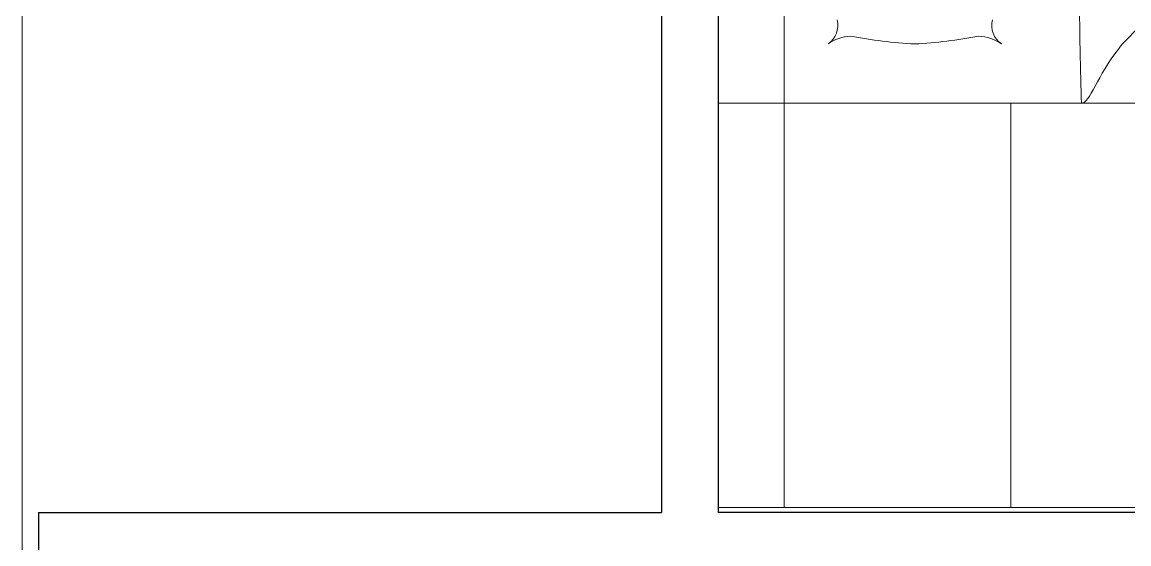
# Model space of a CAD drawing. Header units: inches. Extents: x 50354 to 53215, y -7830 to -6529.
# Drawn here: x 50527.2 to 50615.1, y -6781 to -6739.6 of the extents above; entities that cross this region are included whole.
import ezdxf

# ---------------------------------------------------------------- set-up
doc = ezdxf.new("R2010")
doc.units = ezdxf.units.IN
doc.header["$MEASUREMENT"] = 0
doc.layers.add('FUNITURE', color=7, linetype='Continuous', lineweight=15, true_color=0x7d7673)
doc.layers.add('FUR', color=252, linetype='Continuous', lineweight=18)
doc.layers.add('wall', color=7, linetype='Continuous', lineweight=30)

# ---------------------------------------------------------------- blocks, each defined once
blk = doc.blocks.new('A$C1cec415c')
at = {"layer": 'FUR', "ltscale": 20}
for points in [[(72, 100.1), (54, 100.1), (54, 68), (72, 68)], [(72, 68), (77.25, 68), (77.25, 100.1), (72, 100.1)], [(0, 68), (72, 68), (72, 0), (0, 0)], [(72, 68), (77.25, 68), (77.25, 0), (72, 0)]]:
    blk.add_lwpolyline(points, close=True, dxfattribs=at)
blk.add_lwpolyline([(72, 68), (72, 100.1)], dxfattribs=at)
at = {"layer": 'FUR'}
for centre, radius, start, end in [((56.651, 65.938), 3.256, 234.11302, 268.08139), ((53.731, 61.826), 1.788, 345.81716, 55.55657), ((63.611, 25.614), 37.738, 93.00658, 100.79739), ((59.653, 25.614), 37.738, 79.20261, 86.99342), ((66.613, 65.938), 3.256, 271.91861, 305.88698), ((66.613, 65.938), 3.256, 271.91861, 305.88698), ((66.613, 65.938), 3.256, 271.91861, 305.88698), ((69.533, 61.826), 1.788, 124.44343, 194.18284)]:
    blk.add_arc(centre, radius, start, end, dxfattribs=at)
for points, knots in [([(48.395, 68), (47.747, 68.064), (46.735, 64.451), (43.297, 61.489), (42.061, 60.425)], [0, 0, 0, 0, 8.68982, 13.565889, 13.565889, 13.565889, 13.565889]), ([(45.003, 0), (46.474, 19.891), (48.917, 41.488), (48.543, 63.207), (48.395, 68)], [0, 0, 0, 0, 39.822879, 66.149382, 66.149382, 66.149382, 66.149382])]:
    blk.add_open_spline(points, degree=3, knots=knots, dxfattribs=at)

msp = doc.modelspace()

# ---------------------------------------------------------------- linework, layer by layer
at = {"layer": 'FUNITURE', "ltscale": 20}
msp.add_line((50633.22931, -6778.15013), (50582.43931, -6778.15013), dxfattribs=at)
msp.add_lwpolyline([(50936.48219, -7353.10895), (50527.15139, -7353.10895), (50527.15139, -6578.04718), (50936.48219, -6578.04718)], close=True, dxfattribs=at)
at = {"layer": 'wall', "ltscale": 20}
for p, q in [((50577.93931, -6642.05013), (50577.93931, -6778.55013)), ((50582.43931, -6642.05013), (50582.43931, -6778.55013)), ((50528.43931, -6778.55013), (50528.43931, -6783.05013)), ((50528.43931, -6778.55013), (50577.93931, -6778.55013)), ((50631.93931, -6778.55013), (50582.43931, -6778.55013))]:
    msp.add_line(p, q, dxfattribs=at)

# ---------------------------------------------------------------- block references
at = {"layer": 'FUR', "ltscale": 20, "rotation": 180}
msp.add_blockref('A$C1cec415c', (50659.68931, -6678.05013), dxfattribs=at)

doc.saveas('drawing.dxf')
